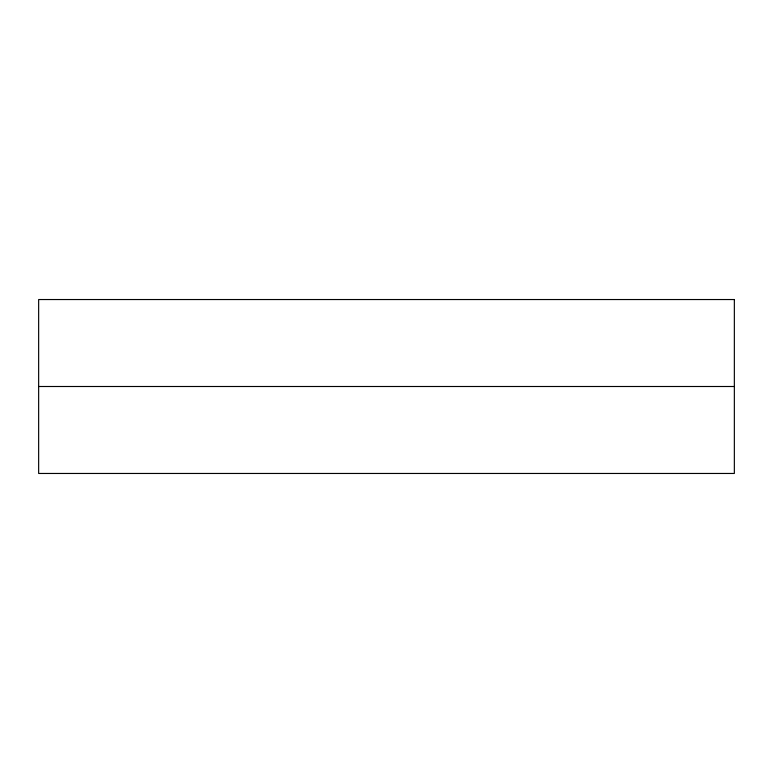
<?xml version="1.0" encoding="UTF-8"?>
<svg xmlns="http://www.w3.org/2000/svg" width="773" height="773" viewBox="0 0 773 773"><rect width="100%" height="100%" fill="white"/><g stroke="black" fill="none" stroke-linecap="round" stroke-linejoin="round"><path stroke-width="1.16" d="M38.65 386.5L734.35 386.5M734.35 299.538L38.65 299.538L38.65 473.463L734.35 473.463L734.35 299.538"/></g></svg>
